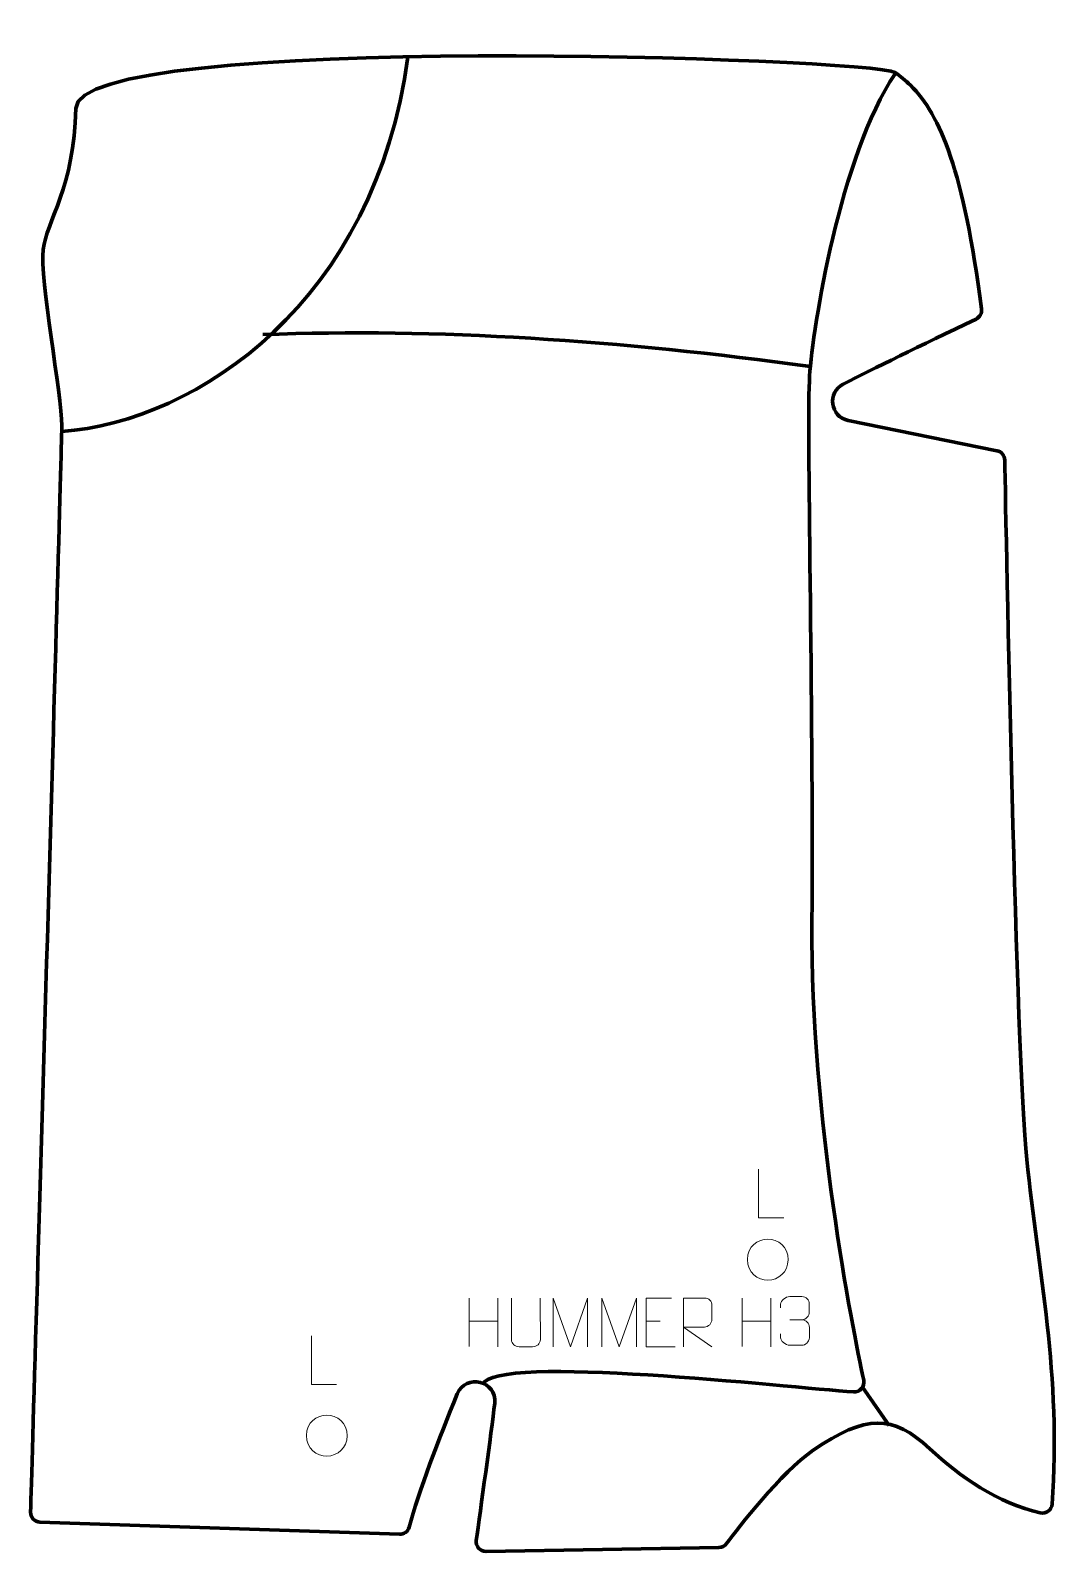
# Model space of a CAD drawing. Header units: millimetres. Extents: x -263 to 266, y -421 to 358.
import ezdxf

# ---------------------------------------------------------------- set-up
doc = ezdxf.new("R2010")
doc.units = ezdxf.units.MM
doc.header["$MEASUREMENT"] = 0
for name, color, linetype in [('layer 1', 7, 'Continuous'), ('layer 2', 7, 'Continuous'), ('layer 3', 7, 'Continuous')]:
    doc.layers.add(name, color=color, linetype=linetype)

msp = doc.modelspace()

# ---------------------------------------------------------------- linework, layer by layer
at = {"layer": 'layer 1', "color": 250, "lineweight": 9}
for points, knots in [([(123.7766, -250.3318), (123.7766, -250.3318), (110.8275, -250.3318), (110.8275, -250.3318), (110.8275, -250.3318), (110.8275, -250.3318), (110.8275, -225.3782), (110.8275, -225.3782)], [0, 0, 0, 0, 0.33333333, 0.33333333, 0.33333333, 0.33333333, 1, 1, 1, 1]), ([(105.0692, -271.5878), (105.1399, -264.9474), (110.4139, -261.1014), (115.5692, -261.1984), (115.5692, -261.1984), (120.7245, -261.1014), (125.9985, -265.1648), (126.0692, -271.8052), (126.0692, -271.8052), (125.699, -278.1345), (121.2571, -282.1652), (115.5692, -282.1946), (115.5692, -282.1946), (110.4139, -282.2916), (105.1399, -278.2282), (105.0692, -271.5878)], [0, 0, 0, 0, 0.2, 0.2, 0.2, 0.2, 0.4, 0.4, 0.4, 0.4, 0.6, 0.6, 0.6, 0.6, 1, 1, 1, 1]), ([(-1.1436, -291.3907), (-1.144, -296.9302), (-1.0482, -307.132), (-1.0478, -312.6724), (-1.0478, -312.6724), (-1.1876, -314.9119), (-2.8648, -316.3381), (-5.0125, -316.3486), (-5.0125, -316.3486), (-7.3444, -316.3482), (-9.6763, -316.3482), (-12.0078, -316.3486), (-12.0078, -316.3486), (-13.9328, -316.4501), (-15.9049, -314.6336), (-15.8937, -312.6891), (-15.8937, -312.6891), (-15.8934, -307.1272), (-15.798, -296.9518), (-15.7984, -291.3907)], [0, 0, 0, 0, 0.16666667, 0.16666667, 0.16666667, 0.16666667, 0.33333333, 0.33333333, 0.33333333, 0.33333333, 0.5, 0.5, 0.5, 0.5, 0.66666667, 0.66666667, 0.66666667, 0.66666667, 1, 1, 1, 1]), ([(5.473, -316.348), (5.473, -316.348), (5.473, -291.3901), (5.473, -291.3901), (5.473, -291.3901), (5.473, -291.3901), (14.3981, -316.348), (14.3981, -316.348), (14.3981, -316.348), (14.3981, -316.348), (23.158, -291.3906), (23.158, -291.3906), (23.158, -291.3906), (23.158, -291.3906), (23.158, -316.348), (23.158, -316.348)], [0, 0, 0, 0, 0.2, 0.2, 0.2, 0.2, 0.4, 0.4, 0.4, 0.4, 0.6, 0.6, 0.6, 0.6, 1, 1, 1, 1]), ([(30.473, -316.348), (30.473, -316.348), (30.473, -291.3901), (30.473, -291.3901), (30.473, -291.3901), (30.473, -291.3901), (39.3981, -316.348), (39.3981, -316.348), (39.3981, -316.348), (39.3981, -316.348), (48.158, -291.3906), (48.158, -291.3906), (48.158, -291.3906), (48.158, -291.3906), (48.158, -316.348), (48.158, -316.348)], [0, 0, 0, 0, 0.2, 0.2, 0.2, 0.2, 0.4, 0.4, 0.4, 0.4, 0.6, 0.6, 0.6, 0.6, 1, 1, 1, 1]), ([(66.1058, -291.3871), (66.1058, -291.3871), (53.2319, -291.3871), (53.2319, -291.3871), (53.2319, -291.3871), (53.2319, -291.3871), (53.2319, -316.3407), (53.2319, -316.3407), (53.2319, -316.3407), (53.2319, -316.3407), (68.0977, -316.3407), (68.0977, -316.3407)], [0, 0, 0, 0, 0.25, 0.25, 0.25, 0.25, 0.5, 0.5, 0.5, 0.5, 1, 1, 1, 1]), ([(72.259, -316.3444), (72.259, -316.3444), (72.259, -291.3909), (72.259, -291.3909), (72.259, -291.3909), (75.8538, -291.3909), (79.4493, -291.3909), (83.0445, -291.3909), (83.0445, -291.3909), (85.3698, -291.4286), (86.9271, -292.9186), (86.923, -295.285), (86.923, -295.285), (86.9226, -297.3205), (86.9226, -300.3799), (86.923, -302.4159), (86.923, -302.4159), (86.9165, -304.2914), (85.1042, -306.2332), (83.0947, -306.2523), (83.0947, -306.2523), (83.0947, -306.2523), (72.259, -306.2523), (72.259, -306.2523), (72.259, -306.2523), (72.259, -306.2523), (86.9137, -316.3444), (86.9137, -316.3444)], [0, 0, 0, 0, 0.125, 0.125, 0.125, 0.125, 0.25, 0.25, 0.25, 0.25, 0.375, 0.375, 0.375, 0.375, 0.5, 0.5, 0.5, 0.5, 0.625, 0.625, 0.625, 0.625, 0.75, 0.75, 0.75, 0.75, 1, 1, 1, 1]), ([(122.1057, -296.3099), (122.1057, -296.3099), (122.1057, -294.4527), (122.1057, -294.4527), (122.1057, -294.4527), (122.0914, -292.7108), (124.7559, -290.5927), (126.815, -290.6154), (126.815, -290.6154), (128.8791, -290.6154), (130.9431, -290.6154), (133.0068, -290.6154), (133.0068, -290.6154), (135.2013, -290.6066), (136.7996, -292.4534), (136.844, -294.3655), (136.844, -294.3655), (136.8436, -295.8006), (136.8436, -297.2357), (136.844, -298.6712), (136.844, -298.6712), (136.7954, -300.3247), (135.1928, -302.5547), (132.9945, -302.5447), (132.9945, -302.5447), (135.1982, -302.5559), (136.8062, -304.3591), (136.8602, -306.4186), (136.8602, -306.4186), (136.8598, -308.2033), (136.8598, -309.988), (136.8602, -311.7731), (136.8602, -311.7731), (136.8703, -313.8345), (134.8154, -315.5976), (132.9945, -315.5895), (132.9945, -315.5895), (130.9292, -315.5892), (128.864, -315.5892), (126.7984, -315.5895), (126.7984, -315.5895), (124.6298, -315.578), (122.0988, -313.1778), (122.0802, -311.716), (122.0802, -311.716), (122.0802, -311.716), (122.0802, -309.8074), (122.0802, -309.8074)], [0, 0, 0, 0, 0.07692308, 0.07692308, 0.07692308, 0.07692308, 0.15384615, 0.15384615, 0.15384615, 0.15384615, 0.23076923, 0.23076923, 0.23076923, 0.23076923, 0.30769231, 0.30769231, 0.30769231, 0.30769231, 0.38461538, 0.38461538, 0.38461538, 0.38461538, 0.46153846, 0.46153846, 0.46153846, 0.46153846, 0.53846154, 0.53846154, 0.53846154, 0.53846154, 0.61538462, 0.61538462, 0.61538462, 0.61538462, 0.69230769, 0.69230769, 0.69230769, 0.69230769, 0.76923077, 0.76923077, 0.76923077, 0.76923077, 0.84615385, 0.84615385, 0.84615385, 0.84615385, 1, 1, 1, 1]), ([(-105.5292, -335.7041), (-105.5292, -335.7041), (-118.4783, -335.7041), (-118.4783, -335.7041), (-118.4783, -335.7041), (-118.4783, -335.7041), (-118.4783, -310.7505), (-118.4783, -310.7505)], [0, 0, 0, 0, 0.33333333, 0.33333333, 0.33333333, 0.33333333, 1, 1, 1, 1]), ([(-121.0509, -361.7948), (-120.9802, -355.1544), (-115.7062, -351.3084), (-110.5509, -351.4054), (-110.5509, -351.4054), (-105.3956, -351.3084), (-100.1216, -355.3718), (-100.0509, -362.0122), (-100.0509, -362.0122), (-100.4211, -368.3415), (-104.863, -372.3722), (-110.5509, -372.4016), (-110.5509, -372.4016), (-115.7062, -372.4986), (-120.9802, -368.4352), (-121.0509, -361.7948)], [0, 0, 0, 0, 0.2, 0.2, 0.2, 0.2, 0.4, 0.4, 0.4, 0.4, 0.6, 0.6, 0.6, 0.6, 1, 1, 1, 1])]:
    msp.add_open_spline(points, degree=3, knots=knots, dxfattribs=at)
for points in [[(-37.589, -291.3945), (-37.589, -291.3945), (-37.589, -316.172), (-37.589, -316.172)], [(-22.9457, -291.3945), (-22.9457, -291.3945), (-22.9457, -316.348), (-22.9457, -316.348)], [(102.411, -291.3945), (102.411, -291.3945), (102.411, -316.172), (102.411, -316.172)], [(117.0543, -291.3945), (117.0543, -291.3945), (117.0543, -316.348), (117.0543, -316.348)], [(-37.589, -303.2768), (-37.589, -303.2768), (-22.9457, -303.2764), (-22.9457, -303.2764)], [(53.2319, -303.2668), (53.2319, -303.2668), (60.4, -303.2668), (60.4, -303.2668)], [(102.411, -303.2768), (102.411, -303.2768), (117.0543, -303.2764), (117.0543, -303.2764)], [(126.8154, -302.5551), (126.8154, -302.5551), (133.0118, -302.5551), (133.0118, -302.5551)]]:
    msp.add_open_spline(points, degree=3, dxfattribs=at)
at = {"layer": 'layer 2', "color": 12, "lineweight": 200}
msp.add_open_spline([(-73.3575, -412.4945), (-73.3575, -412.4945), (-257.6535, -406.2291), (-257.6535, -406.2291), (-257.6535, -406.2291), (-260.4045, -406.136), (-262.5628, -403.8408), (-262.4816, -401.0913), (-262.4816, -401.0913), (-260.8691, -346.3899), (-246.4916, 141.8135), (-246.4916, 155.9066), (-246.4916, 155.9066), (-246.4916, 170.8365), (-257.8468, 231.751), (-256.0539, 246.084), (-256.0539, 246.084), (-254.2608, 260.4167), (-239.9176, 278.3329), (-239.3196, 318.3453), (-239.3196, 318.3453), (-238.7216, 358.4208), (170.5066, 344.046), (180.8252, 336.8587), (180.8252, 336.8587), (183.5641, 334.9512), (186.1993, 332.8019), (188.7355, 330.2875), (188.7355, 330.2875), (204.2012, 314.955), (215.988, 286.0489), (225.1849, 215.6443), (225.1849, 215.6443), (225.465, 213.5008), (224.3301, 211.4166), (222.3778, 210.4856), (222.3778, 210.4856), (192.9244, 196.4387), (170.0358, 185.0937), (154.2804, 177.1379), (154.2804, 177.1379), (145.8138, 172.8626), (147.5081, 160.3121), (156.8049, 158.4276), (156.8049, 158.4276), (156.8049, 158.4276), (233.0712, 142.9678), (233.0712, 142.9678), (233.0712, 142.9678), (235.3682, 142.5025), (237.0333, 140.5072), (237.076, 138.1651), (237.076, 138.1651), (237.7335, 102.1176), (242.7867, -166.3185), (248.3592, -220.3305), (248.3592, -220.3305), (254.174, -276.6935), (266.2126, -331.3711), (261.3545, -396.9941), (261.3545, -396.9941), (261.1305, -400.0185), (258.2677, -402.139), (255.3022, -401.4945), (255.3022, -401.4945), (233.8279, -396.829), (214.0269, -382.7906), (198.626, -368.5916), (198.626, -368.5916), (179.5446, -351), (166.0833, -350.9185), (138.8612, -369.4157), (138.8612, -369.4157), (122.3893, -380.6079), (100.244, -409.4581), (94.4221, -417.2397), (94.4221, -417.2397), (93.4965, -418.4772), (92.0511, -419.2145), (90.5056, -419.241), (90.5056, -419.241), (90.5056, -419.241), (-28.8814, -421.2882), (-28.8814, -421.2882), (-28.8814, -421.2882), (-31.9506, -421.3407), (-34.3424, -418.6458), (-33.9198, -415.6074), (-33.9198, -415.6074), (-31.837, -400.6302), (-26.3086, -360.6679), (-24.4827, -345.3238), (-24.4827, -345.3238), (-23.1188, -333.8645), (-39.2902, -329.8323), (-43.6825, -340.5049), (-43.6825, -340.5049), (-53.1415, -363.4873), (-63.2864, -390.5238), (-68.3688, -408.8319), (-68.3688, -408.8319), (-68.9869, -411.0587), (-71.0464, -412.5731), (-73.3575, -412.4945)], degree=3, knots=[0, 0, 0, 0, 0.03703704, 0.03703704, 0.03703704, 0.03703704, 0.07407407, 0.07407407, 0.07407407, 0.07407407, 0.11111111, 0.11111111, 0.11111111, 0.11111111, 0.14814815, 0.14814815, 0.14814815, 0.14814815, 0.18518519, 0.18518519, 0.18518519, 0.18518519, 0.22222222, 0.22222222, 0.22222222, 0.22222222, 0.25925926, 0.25925926, 0.25925926, 0.25925926, 0.2962963, 0.2962963, 0.2962963, 0.2962963, 0.33333333, 0.33333333, 0.33333333, 0.33333333, 0.37037037, 0.37037037, 0.37037037, 0.37037037, 0.40740741, 0.40740741, 0.40740741, 0.40740741, 0.44444444, 0.44444444, 0.44444444, 0.44444444, 0.48148148, 0.48148148, 0.48148148, 0.48148148, 0.51851852, 0.51851852, 0.51851852, 0.51851852, 0.55555556, 0.55555556, 0.55555556, 0.55555556, 0.59259259, 0.59259259, 0.59259259, 0.59259259, 0.62962963, 0.62962963, 0.62962963, 0.62962963, 0.66666667, 0.66666667, 0.66666667, 0.66666667, 0.7037037, 0.7037037, 0.7037037, 0.7037037, 0.74074074, 0.74074074, 0.74074074, 0.74074074, 0.77777778, 0.77777778, 0.77777778, 0.77777778, 0.81481481, 0.81481481, 0.81481481, 0.81481481, 0.85185185, 0.85185185, 0.85185185, 0.85185185, 0.88888889, 0.88888889, 0.88888889, 0.88888889, 0.92592593, 0.92592593, 0.92592593, 0.92592593, 1, 1, 1, 1], dxfattribs=at)
at = {"layer": 'layer 3', "color": 142, "lineweight": 200}
for points in [[(-246.5263, 152.8536), (-176.695, 157.7174), (-85.4466, 220.1691), (-69.0657, 344.8891)], [(-143.3413, 202.464), (-54.03, 205.9085), (39.9757, 199.56), (137.3938, 186.0909)], [(164.153, -337.0552), (164.153, -337.0552), (177.7642, -356.7797), (177.7642, -356.7797)]]:
    msp.add_open_spline(points, degree=3, dxfattribs=at)
msp.add_open_spline([(-30.7591, -335.6837), (-24.516, -319.8129), (125.9014, -337.2133), (159.5116, -339.5057), (159.5116, -339.5057), (162.8252, -339.7318), (165.4294, -336.7173), (164.7344, -333.4693), (164.7344, -333.4693), (159.0671, -306.9737), (137.5007, -199.3606), (138.1932, -98.9671), (138.1932, -98.9671), (138.9901, 16.5779), (135.4119, 156.6222), (137.0057, 181.3248), (137.0057, 181.3248), (138.5992, 206.0277), (152.5364, 293.9533), (180.8253, 336.1529)], degree=3, knots=[0, 0, 0, 0, 0.16666667, 0.16666667, 0.16666667, 0.16666667, 0.33333333, 0.33333333, 0.33333333, 0.33333333, 0.5, 0.5, 0.5, 0.5, 0.66666667, 0.66666667, 0.66666667, 0.66666667, 1, 1, 1, 1], dxfattribs=at)

doc.saveas('drawing.dxf')
